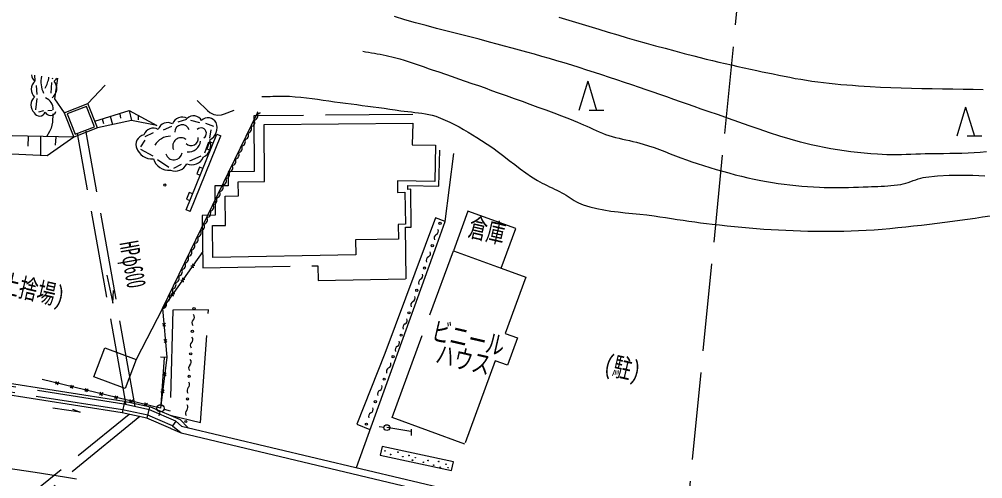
# Model space of a CAD drawing. Units: millimetres, scale not verified. Extents: x 40000 to 680000, y 20000 to 380000.
# Drawn here: x 269766 to 335910, y 287821 to 319384 of the extents above; entities that cross this region are included whole.
import ezdxf
from ezdxf.enums import TextEntityAlignment as Align

# ---------------------------------------------------------------- set-up
doc = ezdxf.new("R2010")
doc.units = ezdxf.units.MM
doc.header["$LTSCALE"] = 1000
doc.linetypes.add('DASHED', pattern=[7.5, 6, -1.5])
for name, color, linetype, lineweight in [('M-BGD', 7, 'Continuous', 25), ('M-BGD-EXST', 7, 'Continuous', 25), ('M-STR-STRC', 7, 'Continuous', 25)]:
    doc.layers.add(name, color=color, linetype=linetype, lineweight=lineweight)
doc.styles.add('ＭＳ ゴシック', font='')
doc.styles.get('ＭＳ ゴシック').set_extended_font_data('MS Gothic')

msp = doc.modelspace()

# ---------------------------------------------------------------- linework, layer by layer
at = {"layer": 'M-BGD'}
for p, q in [((270817, 315537), (270831, 315165)), ((271945, 314311), (271996, 315045)), ((272054, 315299), (272071, 315369)), ((270936, 314842), (270968, 314209)), ((270966, 313942), (270875, 313158)), ((275130, 311916), (274475, 313593)), ((271110, 313014), (271460, 313112)), ((271728, 313110), (272030, 313130)), ((276677, 312898), (276727, 312589)), ((277310, 313115), (277461, 312431)), ((275453, 312540), (275540, 312232)), ((276005, 312719), (276162, 312153)), ((277937, 312765), (277918, 312481)), ((280666, 312328), (281275, 312515)), ((281530, 312456), (282145, 312284)), ((282555, 312250), (283101, 312034)), ((278409, 311329), (278981, 311614)), ((279675, 311782), (280241, 312039)), ((282922, 311777), (282820, 311205)), ((270368, 311328), (270361, 310663)), ((271234, 311340), (271220, 310009)), ((272283, 311313), (272234, 310740)), ((278378, 311068), (278097, 310626)), ((281509, 306184), (283597, 311384)), ((282761, 310950), (282493, 310178)), ((278961, 309980), (278115, 310444)), ((280032, 309197), (279262, 309732)), ((282237, 309969), (281447, 309645)), ((280887, 309416), (280343, 309125)), ((281816, 302472), (281537, 302424)), ((281653, 302587), (281701, 302308)), ((281127, 301496), (280848, 301448)), ((280964, 301612), (281012, 301333)), ((280438, 300521), (280160, 300473)), ((280275, 300636), (280323, 300358)), ((279596, 298495), (279812, 298313)), ((279795, 298512), (279613, 298296)), ((279689, 297377), (279905, 297195)), ((279889, 297394), (279706, 297178)), ((279895, 296151), (279469, 296163)), ((279860, 295086), (279637, 294911)), ((279661, 295110), (279836, 294887)), ((279464, 292659), (271340, 294631)), ((272476, 294458), (272234, 294311)), ((272429, 294264), (272282, 294505)), ((273491, 294212), (273250, 294064)), ((273444, 294017), (273297, 294259)), ((274507, 293965), (274265, 293818)), ((274460, 293771), (274313, 294012)), ((275522, 293719), (275281, 293571)), ((275475, 293524), (275328, 293766)), ((279718, 293916), (279495, 293741)), ((279519, 293940), (279693, 293717)), ((276538, 293472), (276296, 293325)), ((276491, 293278), (276344, 293519)), ((276994, 293137), (276825, 292355)), ((277553, 293225), (277312, 293078)), ((277506, 293031), (277359, 293273)), ((278522, 292785), (278375, 293026)), ((278569, 292979), (278327, 292832)), ((278696, 292769), (278527, 291987)), ((279425, 292412), (279356, 292136)), ((279704, 292591), (280116, 292496)), ((280526, 291787), (280293, 291451)), ((280526, 291787), (280915, 291436)), ((280818, 291880), (281330, 291337)), ((280177, 291283), (280885, 290965)), ((280293, 291451), (280885, 290965)), ((280915, 291436), (341256, 277146)), ((294808, 291339), (294472, 291388)), ((296672, 291227), (296667, 290783)), ((280885, 290965), (341163, 276654))]:
    msp.add_line(p, q, dxfattribs=at)
at = {"layer": 'M-BGD', "linetype": 'DASHED'}
for p, q in [((277100, 292909), (273767, 311545)), ((277734, 292772), (274337, 311768)), ((271671, 310000), (264392, 310344)), ((299016, 305498), (299600, 310171)), ((279610, 299522), (277796, 296007)), ((279704, 296143), (279481, 292908)), ((296654, 291073), (295000, 291333))]:
    msp.add_line(p, q, dxfattribs=at)
for points in [[(320251, 332428), (313411, 263367), (316143, 260752), (326691, 265139)], [(296788, 312840), (285864, 312750), (285896, 308927)], [(285896, 308927), (284098, 308912), (284106, 307939), (283203, 307932), (283219, 305920), (282328, 305913), (282358, 302317), (290274, 302448), (290290, 301448), (296339, 301548), (296281, 305097), (296681, 305104), (296638, 307703), (296438, 307700), (296433, 307973), (298578, 307925), (298633, 310389)], [(302857, 302277), (304547, 301657), (303135, 297808), (303979, 297498), (303290, 295621), (302446, 295931), (300344, 290204), (295363, 292032), (299566, 303485)], [(280293, 291451), (278588, 292179), (276862, 292552), (268115, 293921)], [(280526, 291787), (280526, 291787), (278709, 292562), (276935, 292945), (268177, 294316)], [(278052, 292090), (256724, 274751), (256345, 275217), (277301, 292252)]]:
    msp.add_lwpolyline(points, dxfattribs=at)
at = {"layer": 'M-BGD'}
for points in [[(336158, 310277), (335740, 310237), (335322, 310207), (334904, 310185), (334484, 310169), (334065, 310158), (333645, 310151), (333225, 310146), (332806, 310141), (332386, 310136), (331967, 310129), (331638, 310121), (331309, 310111), (330980, 310100), (330652, 310090), (330323, 310082), (329994, 310077), (329665, 310075), (329337, 310079), (329009, 310090), (328681, 310108), (328222, 310142), (327764, 310183), (327306, 310230), (326849, 310283), (326393, 310344), (325937, 310411), (325483, 310487), (325031, 310570), (324580, 310661), (324131, 310761), (323410, 310940), (322693, 311139), (321982, 311355), (321274, 311584), (320569, 311823), (319865, 312069), (319163, 312318), (318461, 312568), (317759, 312815), (317055, 313057), (316581, 313217), (316109, 313380), (315638, 313545), (315166, 313711), (314695, 313878), (314224, 314044), (313753, 314210), (313282, 314375), (312810, 314539), (312337, 314700), (311822, 314873), (311308, 315046), (310793, 315219), (310278, 315391), (309763, 315562), (309247, 315731), (308731, 315898), (308213, 316063), (307695, 316225), (307176, 316385), (306667, 316537), (306157, 316685), (305646, 316831), (305134, 316975), (304622, 317116), (304109, 317257), (303596, 317396), (303083, 317536), (302571, 317676), (302058, 317817), (301333, 318013), (300606, 318202), (299877, 318387), (299148, 318571), (298420, 318756), (297693, 318945), (296968, 319141), (296245, 319347), (295527, 319564)], [(306809, 319527), (307493, 319315), (308179, 319105), (308864, 318898), (309550, 318692), (310200, 318499), (310849, 318308), (311500, 318119), (312151, 317932), (312802, 317748), (313455, 317566), (314108, 317387), (314762, 317211), (315417, 317038), (316072, 316869), (316503, 316760), (316934, 316653), (317365, 316548), (317797, 316445), (318229, 316344), (318662, 316244), (319095, 316147), (319529, 316051), (319963, 315956), (320397, 315864), (320774, 315783), (321151, 315703), (321529, 315624), (321907, 315546), (322285, 315469), (322663, 315395), (323042, 315325), (323422, 315258), (323802, 315196), (324184, 315139), (324582, 315085), (324980, 315035), (325379, 314990), (325778, 314949), (326178, 314911), (326579, 314877), (326979, 314845), (327380, 314816), (327780, 314790), (328181, 314765), (328889, 314727), (329596, 314696), (330304, 314672), (331013, 314653), (331721, 314638), (332430, 314625), (333138, 314614), (333847, 314604), (334556, 314592), (335264, 314578), (335937, 314566)], [(293347, 317187), (293547, 317151), (293747, 317116), (293947, 317082), (294148, 317048), (294348, 317014), (294548, 316979), (294748, 316941), (294947, 316901), (295145, 316858), (295342, 316810), (295624, 316735), (295904, 316655), (296182, 316570), (296460, 316481), (296737, 316389), (297013, 316295), (297288, 316200), (297564, 316105), (297839, 316010), (298115, 315916), (298570, 315763), (299024, 315609), (299478, 315454), (299931, 315298), (300384, 315140), (300837, 314982), (301289, 314823), (301741, 314663), (302193, 314501), (302644, 314340), (303190, 314143), (303735, 313947), (304281, 313750), (304826, 313553), (305371, 313353), (305914, 313152), (306457, 312949), (306999, 312743), (307540, 312534), (308079, 312321), (308297, 312232), (308513, 312138), (308728, 312042), (308942, 311944), (309156, 311845), (309371, 311748), (309586, 311654), (309803, 311564), (310022, 311479), (310244, 311400), (310475, 311328), (310709, 311263), (310944, 311205), (311181, 311151), (311419, 311100), (311656, 311049), (311894, 310997), (312130, 310942), (312365, 310882), (312598, 310815), (312975, 310695), (313348, 310566), (313719, 310430), (314088, 310290), (314457, 310147), (314825, 310003), (315195, 309862), (315565, 309724), (315938, 309593), (316313, 309470), (316743, 309335), (317175, 309203), (317607, 309073), (318040, 308946), (318475, 308824), (318911, 308707), (319348, 308595), (319786, 308491), (320227, 308394), (320669, 308305), (321068, 308233), (321469, 308167), (321870, 308108), (322273, 308055), (322676, 308007), (323080, 307965), (323485, 307928), (323889, 307895), (324295, 307868), (324700, 307845), (325033, 307830), (325367, 307821), (325701, 307818), (326035, 307818), (326369, 307822), (326703, 307829), (327038, 307839), (327372, 307851), (327706, 307864), (328039, 307878), (328264, 307886), (328488, 307894), (328713, 307902), (328938, 307911), (329162, 307922), (329386, 307937), (329610, 307955), (329833, 307978), (330055, 308007), (330277, 308042), (330453, 308079), (330626, 308126), (330798, 308180), (330969, 308238), (331139, 308298), (331310, 308357), (331481, 308413), (331653, 308463), (331828, 308505), (332004, 308536), (332809, 308623), (333616, 308669), (334425, 308682), (335235, 308670), (336047, 308639)], [(272385, 315327), (272188, 313910), (272859, 312962), (274475, 313593), (275674, 314846)], [(281979, 313797), (282697, 313108), (282857, 312971), (283116, 312836), (283398, 312788), (283652, 312815), (283866, 312880), (284525, 313133)], [(286416, 314072), (286606, 314075), (286797, 314080), (286987, 314086), (287177, 314091), (287367, 314097), (287557, 314101), (287748, 314103), (287938, 314102), (288128, 314098), (288318, 314090), (288705, 314063), (289092, 314028), (289478, 313986), (289863, 313939), (290249, 313887), (290634, 313832), (291018, 313776), (291403, 313721), (291788, 313666), (292173, 313615), (292552, 313566), (292931, 313517), (293310, 313468), (293688, 313418), (294067, 313368), (294446, 313317), (294824, 313266), (295202, 313213), (295580, 313159), (295958, 313104), (296199, 313071), (296441, 313043), (296683, 313016), (296926, 312990), (297168, 312962), (297409, 312930), (297648, 312891), (297886, 312844), (298121, 312787), (298353, 312717), (298686, 312596), (299013, 312461), (299334, 312312), (299651, 312152), (299964, 311983), (300273, 311807), (300580, 311625), (300884, 311439), (301187, 311252), (301489, 311066), (301886, 310810), (302274, 310541), (302656, 310261), (303034, 309976), (303410, 309687), (303785, 309399), (304164, 309114), (304547, 308837), (304937, 308570), (305336, 308318), (305498, 308223), (305663, 308134), (305831, 308048), (305999, 307965), (306169, 307884), (306340, 307804), (306510, 307723), (306679, 307642), (306848, 307558), (307014, 307471), (307161, 307388), (307304, 307300), (307446, 307209), (307588, 307117), (307729, 307025), (307872, 306935), (308016, 306850), (308164, 306771), (308315, 306700), (308470, 306639), (308940, 306492), (309417, 306375), (309900, 306282), (310387, 306208), (310878, 306148), (311372, 306096), (311866, 306049), (312360, 306001), (312853, 305947), (313343, 305881), (313742, 305821), (314142, 305760), (314542, 305699), (314942, 305638), (315342, 305578), (315742, 305519), (316142, 305462), (316543, 305408), (316944, 305357), (317346, 305310), (317850, 305253), (318355, 305200), (318860, 305148), (319366, 305100), (319871, 305054), (320377, 305013), (320884, 304974), (321390, 304941), (321897, 304911), (322404, 304886), (322900, 304866), (323397, 304849), (323894, 304835), (324391, 304825), (324888, 304820), (325385, 304819), (325882, 304822), (326379, 304831), (326876, 304844), (327373, 304864), (327916, 304892), (328458, 304928), (329001, 304970), (329542, 305018), (330084, 305071), (330625, 305128), (331166, 305187), (331706, 305249), (332247, 305313), (332787, 305376), (333307, 305440), (333827, 305508), (334347, 305579), (334866, 305653), (335385, 305728), (335904, 305805), (336422, 305883)], [(272859, 312962), (273514, 311286), (268194, 311401), (264603, 311474)], [(272076, 312881), (272043, 312311), (272010, 312098), (271954, 311902), (271846, 311667), (271631, 311315)], [(274946, 312387), (277310, 313115), (279200, 312086), (277461, 312431), (275130, 311916), (273514, 311286), (271671, 310000)], [(279610, 299522), (286099, 312913), (286165, 313017)], [(283925, 305226), (283909, 307237), (284812, 307245), (284804, 308218), (286602, 308233), (286569, 312156), (296774, 312240)], [(296774, 312240), (296741, 310766), (298341, 310731)], [(281509, 306184), (281231, 306296), (283319, 311496), (283597, 311384)], [(283064, 310861), (282832, 310954), (282646, 310490), (282878, 310397)], [(298341, 310731), (298285, 308231), (295728, 308289), (295741, 307489), (296241, 307497), (296277, 305297), (295777, 305289), (295794, 304289), (292844, 304240), (292862, 303191), (283052, 303028), (283034, 305219), (283925, 305226)], [(282368, 309128), (282136, 309221), (281950, 308757), (282182, 308664)], [(281672, 307394), (281440, 307488), (281254, 307024), (281486, 306930)], [(292920, 288593), (298440, 303898), (299016, 305498), (298347, 305752)], [(298347, 305752), (294873, 296424), (292952, 291564), (293839, 291197)], [(282365, 303423), (279610, 299522), (279891, 296168), (279464, 292659)], [(275777, 301801), (276179, 299875), (276240, 300754)], [(280177, 291283), (280177, 291283), (278527, 291987), (276825, 292355), (268084, 293723), (268208, 294513), (276971, 293142), (278770, 292753), (280818, 291880), (280818, 291880)], [(273427, 292596), (273941, 292383), (272081, 292671)], [(299445, 288396), (299581, 288981), (294680, 290026), (294545, 289441), (299439, 288398)]]:
    msp.add_lwpolyline(points, dxfattribs=at)
for points in [[(274390, 313399), (273054, 312877), (273599, 311480), (274935, 312001)], [(302857, 302277), (303856, 305000), (300565, 306207), (299566, 303485)], [(277045, 294009), (274892, 294818), (275643, 296816), (277796, 296007)]]:
    msp.add_lwpolyline(points, close=True, dxfattribs=at)
at = {"layer": 'M-BGD', "linetype": 'DASHED'}
msp.add_lwpolyline([(282200, 291682), (282760, 299427), (280306, 299405), (280118, 292193)], close=True, dxfattribs=at)
at = {"layer": 'M-BGD'}
for centre, radius in [((279757, 307997), 75), ((298656, 305364), 75), ((298122, 303828), 75), ((297589, 302293), 75), ((297055, 300757), 75), ((281763, 299499), 75), ((296522, 299221), 75), ((281651, 297950), 75), ((295988, 297686), 75), ((281539, 296401), 75), ((295431, 296204), 75), ((281427, 294852), 75), ((294821, 294660), 75), ((281315, 293303), 75), ((294211, 293116), 75), ((279464, 292659), 250), ((281203, 291754), 75), ((293600, 291572), 75), ((295000, 291333), 200), ((294873, 289731), 20), ((295255, 289486), 20), ((295764, 289644), 20), ((296100, 289336), 20), ((296519, 289417), 20), ((296760, 289099), 20), ((296957, 289270), 20), ((297831, 289075), 20), ((297513, 288951), 20), ((298216, 288756), 20), ((298562, 289004), 20), ((298668, 288612), 20), ((299063, 288816), 20), ((299206, 288580), 20)]:
    msp.add_circle(centre, radius, dxfattribs=at)
for centre, radius, start, end in [((271307, 315646), 703, 186.63213, 228.74496), ((271286, 314571), 703, 129.01396, 228.74496), ((272903, 315076), 1653, 166.11965, 207.6356), ((269382, 315807), 2456, 331.69042, 350.57305), ((271572, 314618), 768, 305.87518, 41.06598), ((271701, 315744), 768, 305.87518, 327.54211), ((271264, 313495), 703, 129.01396, 228.74496), ((271267, 313204), 834, 357.85717, 68.5821), ((271162, 313134), 399, 204.84139, 341.05092), ((271901, 313172), 399, 204.84139, 341.05092), ((285874, 312747), 280, 271.81649, 36.47857), ((286145, 313142), 233, 258.53083, 318.33481), ((279957, 311598), 687, 60.34178, 161.32998), ((280948, 311975), 687, 60.34178, 161.32998), ((281733, 312125), 630, 29.09068, 134.85032), ((282728, 311984), 630, 29.09068, 134.85032), ((282416, 311930), 935, 296.90985, 22.67956), ((285658, 312300), 280, 271.81649, 36.47857), ((278966, 311220), 687, 60.34178, 161.32998), ((280955, 311627), 509, 19.02296, 179.19746), ((282237, 311547), 374, 302.77774, 133.90416), ((285225, 311408), 280, 271.81649, 36.47857), ((285441, 311854), 280, 271.81649, 36.47857), ((278476, 310754), 705, 103.1754, 202.75363), ((280144, 310113), 1234, 90.12579, 150.05742), ((280876, 310666), 577, 53.0445, 203.6374), ((281575, 311194), 488, 223.40524, 7.9159), ((281381, 311105), 834, 264.00203, 354.00203), ((281977, 310736), 935, 296.90985, 22.67956), ((285009, 310961), 280, 271.81649, 36.47857), ((278869, 310892), 1100, 196.91184, 275.69878), ((284576, 310069), 280, 271.81649, 36.47857), ((284792, 310515), 280, 271.81649, 36.47857), ((280032, 310117), 1100, 196.91184, 275.69878), ((280383, 310302), 575, 196.6951, 350.42056), ((281614, 310250), 860, 246.42592, 336.09781), ((284360, 309622), 280, 271.81649, 36.47857), ((280485, 309810), 860, 246.42592, 336.09781), ((283927, 308729), 280, 271.81649, 36.47857), ((284144, 309176), 280, 271.81649, 36.47857), ((283711, 308283), 280, 271.81649, 36.47857), ((283495, 307837), 280, 271.81649, 36.47857), ((283062, 306944), 280, 271.81649, 36.47857), ((283278, 307390), 280, 271.81649, 36.47857), ((282846, 306497), 280, 271.81649, 36.47857), ((282413, 305605), 280, 271.81649, 36.47857), ((282629, 306051), 280, 271.81649, 36.47857), ((282197, 305158), 280, 271.81649, 36.47857), ((298265, 304838), 272, 297.23878, 24.44441), ((281764, 304265), 280, 271.81649, 36.47857), ((281981, 304712), 280, 271.81649, 36.47857), ((298514, 304354), 272, 117.23878, 204.44441), ((281548, 303819), 280, 271.81649, 36.47857), ((281115, 302926), 280, 271.81649, 36.47857), ((281332, 303373), 280, 271.81649, 36.47857), ((297980, 302819), 272, 117.23878, 204.44441), ((297731, 303302), 272, 297.23878, 24.44441), ((280899, 302480), 280, 271.81649, 36.47857), ((280467, 301587), 280, 271.81649, 36.47857), ((280683, 302034), 280, 271.81649, 36.47857), ((297198, 301766), 272, 297.23878, 24.44441), ((280250, 301141), 280, 271.81649, 36.47857), ((297447, 301283), 272, 117.23878, 204.44441), ((279818, 300248), 280, 271.81649, 36.47857), ((280034, 300694), 280, 271.81649, 36.47857), ((296664, 300231), 272, 297.23878, 24.44441), ((279601, 299802), 280, 271.81649, 36.47857), ((296913, 299748), 272, 117.23878, 204.44441), ((281524, 298926), 272, 312.26168, 39.46732), ((281890, 298524), 272, 132.26168, 219.46732), ((296380, 298212), 272, 117.23878, 204.44441), ((296131, 298695), 272, 297.23878, 24.44441), ((281778, 296975), 272, 132.26168, 219.46732), ((281412, 297377), 272, 312.26168, 39.46732), ((295597, 297160), 272, 297.23878, 24.44441), ((295846, 296676), 272, 117.23878, 204.44441), ((281300, 295828), 272, 312.26168, 39.46732), ((295012, 295679), 272, 294.82951, 22.03515), ((281666, 295425), 272, 132.26168, 219.46732), ((295240, 295185), 272, 114.82951, 202.03515), ((281188, 294279), 272, 312.26168, 39.46732), ((281554, 293876), 272, 132.26168, 219.46732), ((294630, 293641), 272, 114.82951, 202.03515), ((294402, 294135), 272, 294.82951, 22.03515), ((281442, 292327), 272, 132.26168, 219.46732), ((281076, 292730), 272, 312.26168, 39.46732), ((293791, 292591), 272, 294.82951, 22.03515), ((294020, 292097), 272, 114.82951, 202.03515)]:
    msp.add_arc(centre, radius, start, end, dxfattribs=at)
at = {"layer": 'M-BGD-EXST'}
for p, q in [((308789, 315127), (308189, 313127)), ((308789, 315127), (309389, 313127)), ((309889, 313127), (308889, 313127)), ((334738, 313355), (334138, 311355)), ((334738, 313355), (335338, 311355)), ((335838, 311355), (334838, 311355))]:
    msp.add_line(p, q, dxfattribs=at)
at = {"layer": 'M-STR-STRC'}
msp.add_lwpolyline([(262792, 289298), (264816, 289075), (266836, 288829), (268851, 288560), (270861, 288269), (272866, 287959), (273700, 287822)], dxfattribs=at)

# ---------------------------------------------------------------- texts
at = {"layer": 'M-BGD-EXST', "style": 'ＭＳ ゴシック'}
for s, rotation, width, p in [('倉庫', 347.001, 0.7, (301646, 303840)), ('HPφ600', 280.139, 0.55, (276527, 302358)), ('(土捨場)', 347.001, 0.7, (270168, 299840)), ('ビニール', 347.001, 0.7, (300371, 296446)), ('ハウス', 347.001, 0.7, (300034, 294984)), ('(駐)', 347.001, 0.7, (310945, 294420))]:
    msp.add_text(s, height=1320, rotation=rotation, dxfattribs=dict(at, width=width)).set_placement(p, align=Align.BOTTOM_CENTER)

doc.saveas('drawing.dxf')
